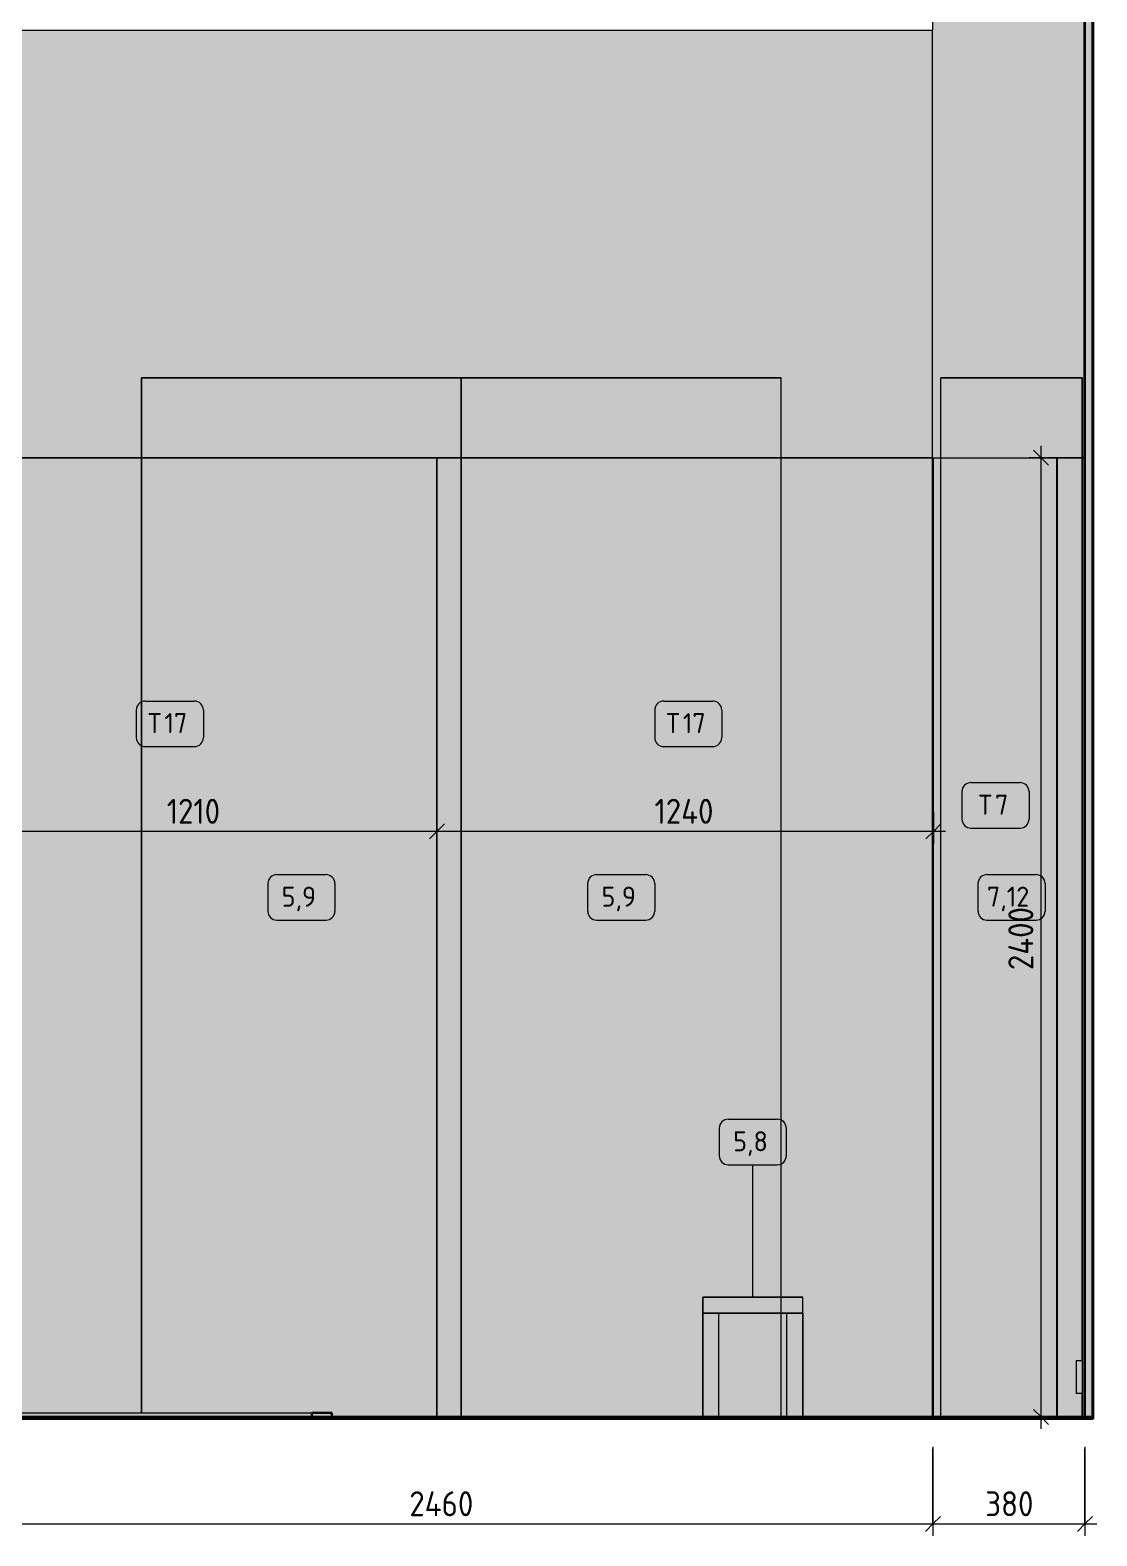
# Model space of a CAD drawing. Header units: millimetres. Extents: x 855 to 80408, y -1987 to 27400.
# Drawn here: x 60706 to 63375, y 3902 to 7670 of the extents above; entities that cross this region are included whole.
import ezdxf

# ---------------------------------------------------------------- set-up
doc = ezdxf.new("R2010")
doc.units = ezdxf.units.MM
for name, color, linetype, lineweight in [('A-ANNO-DIMS', 7, 'Continuous', 9), ('A-ANNO-DIMS-25', 7, 'Continuous', 9), ('A-DETL', 7, 'Continuous', 9), ('A-FLOR', 7, 'Continuous', 9), ('A-WALL-PATT', 7, 'Continuous', 9), ('E-ELEC-EQPM', 7, 'Continuous', 9), ('I-FURN-IDEN', 7, 'Continuous', 9), ('I-WALL', 7, 'Continuous', 9)]:
    doc.layers.add(name, color=color, linetype=linetype, lineweight=lineweight)
for name, color, linetype, lineweight, true_color in [('A-FLOR-1', 7, 'Continuous', 9, 0x787878), ('A-FLOR-FNSH-1', 7, 'Continuous', 30, 0x3c3c3c), ('A-WALL-4', 7, 'Continuous', 30, 0x3c3c3c), ('A-WALL-5', 7, 'Continuous', 40, 0x3c3c3c), ('A-WALL-FNSH-3', 7, 'Continuous', 30, 0x3c3c3c), ('A-WALL-FNSH-4', 251, 'Continuous', 30, 0x505050), ('I-FURN-10', 7, 'Continuous', 9, 0xa7a7a7), ('I-FURN-106', 7, 'Continuous', 9, 0xbababa), ('I-FURN-107', 7, 'Continuous', 9, 0x9f9f9f), ('I-FURN-12', 7, 'Continuous', 9, 0xdddddd), ('I-FURN-13', 7, 'Continuous', 9, 0xc3c3c3), ('I-FURN-14', 7, 'Continuous', 9, 0xa6a6a6), ('I-FURN-15', 7, 'Continuous', 9, 0xb8b8b8), ('I-FURN-16', 7, 'Continuous', 9, 0xaeaeae), ('I-FURN-17', 7, 'Continuous', 9, 0x9a9a9a), ('I-FURN-18', 7, 'Continuous', 9, 0x919191), ('I-FURN-3', 7, 'Continuous', 9, 0xacacac), ('I-FURN-4', 7, 'Continuous', 9, 0xc0c0c0), ('I-FURN-5', 7, 'Continuous', 9, 0x949494), ('I-FURN-6', 7, 'Continuous', 9, 0x9e9e9e), ('I-FURN-7', 7, 'Continuous', 9, 0x8d8d8d), ('I-FURN-8', 7, 'Continuous', 9, 0xd1d1d1), ('I-FURN-9', 7, 'Continuous', 9, 0xd3d3d3), ('I-WALL-1', 7, 'Continuous', 9, 0x787878)]:
    doc.layers.add(name, color=color, linetype=linetype, lineweight=lineweight, true_color=true_color)
doc.layers.add('I-FURN-104', color=7, linetype='Continuous', lineweight=9, true_color=0x7f7f7f, transparency=0.7)
doc.layers.add('I-FURN-2', color=7, linetype='Continuous', lineweight=9, true_color=0xfbfbfb, transparency=0.7)
doc.styles.add('GOST Common_6', font='GOST_Common.ttf', dxfattribs={"height": 50})
doc.styles.add('ISOCPEUR_2', font='isocpeur.ttf', dxfattribs={"width": 0.9, "height": 62.5})
doc.dimstyles.new('ISO-2_5_0_9К_БОЛЬШОЙ_1', dxfattribs={"dimscale": 304.8, "dimtxt": 62.248823, "dimasz": 0.123031, "dimexe": 0.098425, "dimexo": 0.246063, "dimgap": 0, "dimtad": 1, "dimdec": 0, "dimrnd": 10, "dimzin": 0, "dimdsep": 46, "dimtxsty": 'ISOCPEUR_2', "dimblk1": 'OBLIQUE', "dimblk2": 'OBLIQUE', "dimsah": 1, "dimcen": 0.09, "dimdle": 0.098425, "dimazin": 0, "dimtfac": 1, "dimtdec": 4, "dimtix": 1, "dimtmove": 0, "dimatfit": 3, "dimfxl": 1, "dimtvp": 1, "dimtolj": 1, "dimtzin": 0, "dimarcsym": 2})

# ---------------------------------------------------------------- blocks, each defined once
blk = doc.blocks.new('Стол базовый прямоугольный - 5_8-V45-Развертка 2_19-3')
at = {"layer": 'I-FURN-3'}
for p, q in [((-43105.7, 4500), (-43355.7, 4500)), ((-43355.7, 4500), (-43355.7, 4460)), ((-43105.7, 4460), (-43105.7, 4500)), ((-43355.7, 4460), (-43355.7, 4200)), ((-43355.7, 4460), (-43355.7, 4200)), ((-43315.7, 4460), (-43145.7, 4460)), ((-43315.7, 4200), (-43315.7, 4460)), ((-43315.7, 4200), (-43315.7, 4460)), ((-43145.7, 4200), (-43145.7, 4460)), ((-43145.7, 4200), (-43145.7, 4460)), ((-43105.7, 4460), (-43105.7, 4200)), ((-43105.7, 4460), (-43105.7, 4200)), ((-43355.7, 4200), (-43315.7, 4200)), ((-43145.7, 4200), (-43105.7, 4200))]:
    blk.add_line(p, q, dxfattribs=at)
at = {"layer": 'I-FURN-4'}
for p, q in [((-43355.7, 4500), (-43105.7, 4500)), ((-43355.7, 4460), (-43355.7, 4500)), ((-43105.7, 4460), (-43105.7, 4500)), ((-43105.7, 4460), (-43355.7, 4460)), ((-43355.7, 4460), (-43315.7, 4460)), ((-43355.7, 4200), (-43355.7, 4460)), ((-43315.7, 4200), (-43315.7, 4460)), ((-43145.7, 4460), (-43105.7, 4460)), ((-43145.7, 4200), (-43145.7, 4460)), ((-43105.7, 4200), (-43105.7, 4460)), ((-43315.7, 4200), (-43355.7, 4200)), ((-43105.7, 4200), (-43145.7, 4200))]:
    blk.add_line(p, q, dxfattribs=at)
at = {"layer": 'I-FURN-5'}
for p, q in [((-43355.7, 4460), (-43315.7, 4460)), ((-43315.7, 4460), (-43355.7, 4460)), ((-43145.7, 4460), (-43105.7, 4460)), ((-43105.7, 4460), (-43145.7, 4460))]:
    blk.add_line(p, q, dxfattribs=at)
at = {"layer": 'I-FURN-6'}
for p, q in [((-43315.7, 4460), (-43355.7, 4460)), ((-43355.7, 4460), (-43315.7, 4460)), ((-43355.7, 4200), (-43355.7, 4460)), ((-43315.7, 4200), (-43315.7, 4460)), ((-43105.7, 4460), (-43145.7, 4460)), ((-43145.7, 4460), (-43105.7, 4460)), ((-43145.7, 4200), (-43145.7, 4460)), ((-43105.7, 4200), (-43105.7, 4460))]:
    blk.add_line(p, q, dxfattribs=at)
blk = doc.blocks.new('Рамки - Рамка х1-25282438-Развертка 2_19-3')
at = {"layer": 'E-ELEC-EQPM'}
for p, q in [((-42422.1, 4341), (-42407.1, 4341)), ((-42422.1, 4341), (-42422.1, 4259)), ((-42407.1, 4341), (-42407.1, 4259)), ((-42407.1, 4259), (-42422.1, 4259))]:
    blk.add_line(p, q, dxfattribs=at)
blk = doc.blocks.new('Мат в спортивном зале - Т5-31174681-Развертка 2_19-3')
at = {"layer": 'I-FURN-104'}
blk.add_hatch(color=256, dxfattribs=at).paths.add_polyline_path([(-42401, 4200), (-42400, 4200), (-42400, 6600), (-42401, 6600), (-42401, 4262.6)])
at = {"layer": 'I-FURN-3'}
for p in [(-42401, 6600), (-42470, 4200)]:
    blk.add_line(p, (-42470, 6600), dxfattribs=at)
at = {"layer": 'I-FURN-4'}
for p, q in [((-42470, 6600), (-42400, 6600)), ((-42470, 4200), (-42470, 6600)), ((-42400, 6600), (-42400, 4200)), ((-42400, 4200), (-42470, 4200))]:
    blk.add_line(p, q, dxfattribs=at)
at = {"layer": 'I-FURN-6'}
blk.add_line((-42470, 4200), (-42401, 4200), dxfattribs=at)
blk = doc.blocks.new('Мат в спортивном зале - Т5-V47-Развертка 2_19-3')
at = {"layer": 'I-FURN-104'}
blk.add_hatch(color=256, dxfattribs=at).paths.add_polyline_path([(-42401, 4200), (-42401, 6600), (-42407.1, 6600), (-42407.1, 4200)])
at = {"layer": 'I-FURN-14'}
blk.add_line((-42407.1, 6600), (-42468.7, 6600), dxfattribs=at)
at = {"layer": 'I-FURN-17'}
for p, q in [((-42468.7, 6600), (-42470, 6600)), ((-42470, 4200), (-42470, 6600)), ((-42468.7, 4200), (-42407.1, 4200))]:
    blk.add_line(p, q, dxfattribs=at)
at = {"layer": 'I-FURN-18'}
blk.add_line((-42470, 4200), (-42468.7, 4200), dxfattribs=at)
at = {"layer": 'I-FURN-3'}
for p, q in [((-42470, 6600), (-42401, 6600)), ((-42470, 4200), (-42470, 6600))]:
    blk.add_line(p, q, dxfattribs=at)
at = {"layer": 'I-FURN-5'}
blk.add_line((-42407.1, 4200), (-42401, 4200), dxfattribs=at)
at = {"layer": 'I-FURN-6'}
for p, q in [((-42401, 6600), (-42407.1, 6600)), ((-42401, 4200), (-42470, 4200))]:
    blk.add_line(p, q, dxfattribs=at)
blk = doc.blocks.new('Мат в спортивном зале - Т7-31175716-Развертка 2_19-3')
at = {"layer": 'I-FURN-104'}
for points in [[(-42760, 4200), (-42760, 6600), (-42778.7, 6600), (-42778.7, 4200)], [(-42757.6, 4200), (-42470, 4200), (-42470, 6600), (-42760, 6600), (-42760, 4200)], [(-42470, 4200), (-42468.7, 4200), (-42468.7, 6600), (-42470, 6600), (-42470, 4262.6)]]:
    blk.add_hatch(color=256, dxfattribs=at).paths.add_polyline_path(points)
at = {"layer": 'I-FURN-12'}
blk.add_line((-42474.2, 4200), (-42760, 4200), dxfattribs=at)
at = {"layer": 'I-FURN-14'}
for p in [(-42470, 6600), (-42468.7, 4200)]:
    blk.add_line(p, (-42468.7, 6600), dxfattribs=at)
at = {"layer": 'I-FURN-15'}
blk.add_line((-42470, 4200), (-42474.2, 4200), dxfattribs=at)
at = {"layer": 'I-FURN-17'}
blk.add_line((-42468.7, 4200), (-42470, 4200), dxfattribs=at)
at = {"layer": 'I-FURN-4'}
for p, q in [((-42778.7, 6600), (-42760, 6600)), ((-42778.7, 4200), (-42778.7, 6600))]:
    blk.add_line(p, q, dxfattribs=at)
at = {"layer": 'I-FURN-8'}
for p, q in [((-42760, 6600), (-42470, 6600)), ((-42760, 4200), (-42778.7, 4200))]:
    blk.add_line(p, q, dxfattribs=at)
blk = doc.blocks.new('Мат в спортивном зале - Т17-31179392-Развертка 2_19-3')
at = {"layer": 'I-FURN-104'}
h = blk.add_hatch(color=256, dxfattribs=at)
h.paths.add_polyline_path([(-43960, 4200), (-43355.7, 4200), (-43355.7, 4500), (-43160, 4500), (-43160, 6600), (-44021, 6600), (-44021, 4200)])
h.paths.add_polyline_path([(-43160, 4200), (-43160, 4460), (-43315.7, 4460), (-43315.7, 4200)])
h = blk.add_hatch(color=256, dxfattribs=at)
h.paths.add_polyline_path([(-43105.7, 4200), (-42781, 4200), (-42781, 6600), (-43160, 6600), (-43160, 4500), (-43105.7, 4500), (-43105.7, 4460)])
h.paths.add_polyline_path([(-43160, 4200), (-43145.7, 4200), (-43145.7, 4460), (-43160, 4460)])
for points in [[(-43315.7, 4460), (-43160, 4460), (-43160, 4500), (-43355.7, 4500), (-43355.7, 4460)], [(-43105.7, 4460), (-43105.7, 4500), (-43160, 4500), (-43160, 4460), (-43135.4, 4460)], [(-43315.7, 4200), (-43315.7, 4460), (-43355.7, 4460), (-43355.7, 4200)], [(-43145.7, 4200), (-43105.7, 4200), (-43105.7, 4460), (-43145.7, 4460)]]:
    blk.add_hatch(color=256, dxfattribs=at).paths.add_polyline_path(points)
at = {"layer": 'I-FURN-10'}
blk.add_line((-43355.7, 4200), (-43315.7, 4200), dxfattribs=at)
at = {"layer": 'I-FURN-106'}
blk.add_line((-44021, 4200), (-44021, 6600), dxfattribs=at)
at = {"layer": 'I-FURN-107'}
blk.add_line((-43145.7, 4200), (-43135.4, 4200), dxfattribs=at)
at = {"layer": 'I-FURN-12'}
for p, q in [((-43355.7, 4200), (-44021, 4200)), ((-43160, 4200), (-43315.7, 4200))]:
    blk.add_line(p, q, dxfattribs=at)
at = {"layer": 'I-FURN-13'}
for p, q in [((-43160, 6600), (-44021, 6600)), ((-43160, 4200), (-43145.7, 4200))]:
    blk.add_line(p, q, dxfattribs=at)
at = {"layer": 'I-FURN-14'}
blk.add_line((-43135.4, 4200), (-43145.7, 4200), dxfattribs=at)
at = {"layer": 'I-FURN-3'}
for p, q in [((-42781, 6600), (-43160, 6600)), ((-43315.7, 4200), (-43355.7, 4200))]:
    blk.add_line(p, q, dxfattribs=at)
at = {"layer": 'I-FURN-4'}
blk.add_line((-43160, 6600), (-42781, 6600), dxfattribs=at)
at = {"layer": 'I-FURN-6'}
for p in [(-42781, 6600), (-43105.7, 4200)]:
    blk.add_line(p, (-42781, 4200), dxfattribs=at)
at = {"layer": 'I-FURN-7'}
blk.add_line((-43135.4, 4200), (-43105.7, 4200), dxfattribs=at)
at = {"layer": 'I-FURN-8'}
for p, q in [((-44021, 6600), (-43160, 6600)), ((-44021, 4200), (-44021, 6600)), ((-43145.7, 4200), (-43160, 4200))]:
    blk.add_line(p, q, dxfattribs=at)
at = {"layer": 'I-FURN-9'}
for p, q in [((-44021, 4200), (-43355.7, 4200)), ((-43315.7, 4200), (-43160, 4200))]:
    blk.add_line(p, q, dxfattribs=at)
blk = doc.blocks.new('Мат в спортивном зале - Т17-V61-Развертка 2_19-3')
at = {"layer": 'I-FURN-104'}
for points in [[(-44780.7, 4210), (-44760, 4210), (-44760, 6600), (-45261, 6600), (-45261, 6300), (-45235.7, 6300), (-45235.7, 4210)], [(-44283.6, 4200), (-44021, 4200), (-44021, 6600), (-44760, 6600), (-44760, 4210), (-44283.6, 4210)], [(-45261, 4210), (-45235.7, 4210), (-45235.7, 6300), (-45261, 6300), (-45261, 5280.2)]]:
    blk.add_hatch(color=256, dxfattribs=at).paths.add_polyline_path(points)
at = {"layer": 'I-FURN-106'}
blk.add_line((-44021, 6600), (-44021, 4200), dxfattribs=at)
at = {"layer": 'I-FURN-13'}
blk.add_line((-44021, 6600), (-44760, 6600), dxfattribs=at)
at = {"layer": 'I-FURN-3'}
for p in [(-44760, 6600), (-45261, 4210)]:
    blk.add_line(p, (-45261, 6600), dxfattribs=at)
at = {"layer": 'I-FURN-4'}
for p, q in [((-45261, 6600), (-44760, 6600)), ((-45261, 4210), (-45261, 6600))]:
    blk.add_line(p, q, dxfattribs=at)
at = {"layer": 'I-FURN-8'}
for p in [(-44760, 6600), (-44021, 4200)]:
    blk.add_line(p, (-44021, 6600), dxfattribs=at)
blk = doc.blocks.new('DIMBLOCK26-Развертка 2_19-3')
at = {"layer": 'A-ANNO-DIMS-25'}
for p, q in [((60509, 4125), (60509, 3902.4)), ((60509, 3932.4), (60509, 4120)), ((62964.7, 4125), (62964.7, 3902.4)), ((62964.7, 3932.4), (62964.7, 4120)), ((60509, 3932.4), (62964.7, 3932.4))]:
    blk.add_line(p, q, dxfattribs=at)
at = {"layer": 'A-ANNO-DIMS-25', "lineweight": 20}
for p, q in [((60509, 3932.4), (60490.2, 3913.6)), ((60509, 3932.4), (60527.7, 3951.1)), ((62964.7, 3932.4), (62945.9, 3913.6)), ((62964.7, 3932.4), (62983.4, 3951.1))]:
    blk.add_line(p, q, dxfattribs=at)
at = {"layer": 'A-ANNO-DIMS-25', "color": 0, "insert": (61654.8, 4014), "char_height": 62.5, "width": 196.802, "attachment_point": 1, "line_spacing_factor": 1.149209, "style": 'ISOCPEUR_2'}
blk.add_mtext('2460', dxfattribs=at)
blk = doc.blocks.new('_Oblique')
at = {"color": 0, "linetype": 'ByBlock', "lineweight": -2}
blk.add_line((-0.5, -0.5), (0.5, 0.5), dxfattribs=at)
blk = doc.blocks.new('DIMBLOCK27-Развертка 2_19-3')
at = {"layer": 'A-ANNO-DIMS-25'}
for p, q in [((62964.7, 4125), (62964.7, 3902.4)), ((62964.7, 3932.4), (62964.7, 4120)), ((63344.7, 4125), (63344.7, 3902.4)), ((63344.7, 3932.4), (63344.7, 4120)), ((62964.7, 3932.4), (63374.7, 3932.4))]:
    blk.add_line(p, q, dxfattribs=at)
at = {"layer": 'A-ANNO-DIMS-25', "lineweight": 20}
for p, q in [((62964.7, 3932.4), (62945.9, 3913.6)), ((62964.7, 3932.4), (62983.4, 3951.1)), ((63344.7, 3932.4), (63325.9, 3913.6)), ((63344.7, 3932.4), (63363.4, 3951.1))]:
    blk.add_line(p, q, dxfattribs=at)
at = {"layer": 'A-ANNO-DIMS-25', "color": 0, "insert": (63095.4, 4014), "char_height": 62.5, "width": 142.215, "attachment_point": 1, "line_spacing_factor": 1.149209, "style": 'ISOCPEUR_2'}
blk.add_mtext('380', dxfattribs=at)
blk = doc.blocks.new('Марка_Мебель - В прямоуг_Balcon_Марка-25523697-Развертка 2_19-3')
at = {"layer": 'I-FURN-IDEN'}
for p, q in [((-65321.4, 5556.9), (-65198.6, 5556.9)), ((-65343.9, 5534.4), (-65343.9, 5465.4)), ((-65176.1, 5534.4), (-65176.1, 5465.6)), ((-65321.5, 5443.1), (-65198.6, 5443.1))]:
    blk.add_line(p, q, dxfattribs=at)
for centre, radius, start, end in [((-65321.4, 5534.4), 22.5, 90, 180), ((-65198.6, 5534.4), 22.5, 0, 90), ((-65321.5, 5465.4), 22.3, 180, 270), ((-65198.6, 5465.6), 22.5, 270, 0)]:
    blk.add_arc(centre, radius, start, end, dxfattribs=at)
blk = doc.blocks.new('DIMBLOCK60-Развертка 2_19-3')
at = {"layer": 'A-ANNO-DIMS-25'}
for p, q in [((61723.7, 5713.4), (61723.7, 5634.9)), ((61723.7, 5664.9), (61723.7, 5713.4)), ((62966, 5713.4), (62966, 5634.9)), ((62966, 5664.9), (62966, 5713.4)), ((62996, 5664.9), (61723.7, 5664.9))]:
    blk.add_line(p, q, dxfattribs=at)
at = {"layer": 'A-ANNO-DIMS-25', "lineweight": 20}
for p, q in [((61723.7, 5664.9), (61704.9, 5646.2)), ((61723.7, 5664.9), (61742.4, 5683.7)), ((62966, 5664.9), (62947.2, 5646.2)), ((62966, 5664.9), (62984.7, 5683.7))]:
    blk.add_line(p, q, dxfattribs=at)
at = {"layer": 'A-ANNO-DIMS-25', "color": 0, "insert": (62268.2, 5746.6), "char_height": 62.5, "width": 183.873, "attachment_point": 1, "line_spacing_factor": 1.149209, "style": 'ISOCPEUR_2'}
blk.add_mtext('1240', dxfattribs=at)
blk = doc.blocks.new('DIMBLOCK61-Развертка 2_19-3')
at = {"layer": 'A-ANNO-DIMS-25'}
for p, q in [((60509, 5713.4), (60509, 5634.9)), ((60509, 5664.9), (60509, 5713.4)), ((61723.7, 5713.4), (61723.7, 5634.9)), ((61723.7, 5664.9), (61723.7, 5713.4)), ((61723.7, 5664.9), (60479, 5664.9))]:
    blk.add_line(p, q, dxfattribs=at)
at = {"layer": 'A-ANNO-DIMS-25', "lineweight": 20}
for p, q in [((60509, 5664.9), (60490.2, 5646.2)), ((60509, 5664.9), (60527.7, 5683.7)), ((61723.7, 5664.9), (61704.9, 5646.2)), ((61723.7, 5664.9), (61742.4, 5683.7))]:
    blk.add_line(p, q, dxfattribs=at)
at = {"layer": 'A-ANNO-DIMS-25', "color": 0, "insert": (61048.1, 5746.6), "char_height": 62.5, "width": 163.762, "attachment_point": 1, "line_spacing_factor": 1.149209, "style": 'ISOCPEUR_2'}
blk.add_mtext('1210', dxfattribs=at)
blk = doc.blocks.new('DIMBLOCK62-Развертка 2_19-3')
at = {"layer": 'A-ANNO-DIMS-25'}
for p, q in [((63283.4, 6600), (63204.9, 6600)), ((63234.9, 4170), (63234.9, 6630)), ((63234.9, 6600), (63283.4, 6600)), ((63283.4, 4200), (63204.9, 4200)), ((63234.9, 4200), (63283.4, 4200))]:
    blk.add_line(p, q, dxfattribs=at)
at = {"layer": 'A-ANNO-DIMS-25', "lineweight": 20}
for p, q in [((63234.9, 6600), (63216.1, 6618.7)), ((63234.9, 6600), (63253.6, 6581.2)), ((63234.9, 4200), (63216.1, 4218.7)), ((63234.9, 4200), (63253.6, 4181.2))]:
    blk.add_line(p, q, dxfattribs=at)
at = {"layer": 'A-ANNO-DIMS-25', "color": 0, "insert": (63153.2, 5318), "char_height": 62.5, "width": 196.802, "attachment_point": 1, "rotation": 90, "line_spacing_factor": 1.149209, "style": 'ISOCPEUR_2'}
blk.add_mtext('2400', dxfattribs=at)

msp = doc.modelspace()

# ---------------------------------------------------------------- hatches: boundary and pattern name
at = {"layer": 'A-FLOR'}
msp.add_hatch(color=256, dxfattribs=at).paths.add_polyline_path([(59134, 4200), (61411, 4200), (61411, 4210), (41154.7, 4210), (41154.7, 4200), (59084, 4200)])
at = {"layer": 'A-FLOR-1'}
msp.add_hatch(color=256, dxfattribs=at).paths.add_polyline_path([(63276, 4195), (63364.7, 4195), (63364.7, 4200), (39184.7, 4200), (39185, 4195), (63274.7, 4195)])
h = msp.add_hatch(color=256, dxfattribs=at)
h.paths.add_polyline_path([(61411, 4200), (61461, 4200), (61461, 4210), (61411, 4210)])
h.paths.add_polyline_path([(41154.7, 4200), (41154.7, 4210), (41104.7, 4210), (41104.7, 4200)])
at = {"layer": 'A-WALL-PATT'}
h = msp.add_hatch(color=256, dxfattribs=at)
h.paths.add_polyline_path([(62964.7, 4200), (62964.7, 7670), (62963.7, 7670), (62963.7, 4200)])
h.paths.add_polyline_path([(62964.1, 8320), (62964.7, 8320), (62964.5, 11800), (62963.7, 11800), (62963.7, 8320)])
h.paths.add_polyline_path([(62963.7, 11810), (62964.7, 11810), (62964.7, 12878.3), (62963.7, 12878.3), (62963.7, 12520)])
h = msp.add_hatch(color=256, dxfattribs=at)
h.paths.add_polyline_path([(62966, 4200), (62966, 6600), (62984.7, 6600), (62984.7, 6800), (63337.5, 6800), (63337.5, 6600), (63343.7, 6600), (63343.7, 11700), (62984.7, 11700), (62984.7, 11800), (62964.7, 11800), (62964.7, 4200)])
h.paths.add_polyline_path([(62982.8, 11810), (62984.7, 11810), (62984.7, 12869.5), (62964.7, 12869.5), (62964.7, 11810), (62979.4, 11810)])
h = msp.add_hatch(color=256, dxfattribs=at)
h.paths.add_polyline_path([(60483.7, 6300), (60483.7, 6600), (60984.7, 6600), (60984.7, 6800), (62584.7, 6800), (62584.7, 6600), (62963.7, 6600), (62963.7, 7670), (57605.7, 7670), (57605.7, 7311.3), (57884.3, 7311.3), (57884.3, 6600), (59084, 6600), (59084, 6300), (60342.3, 6300)])
h.paths.add_polyline_path([(57605.7, 8320), (62963.7, 8320), (62963.7, 11700), (57605.7, 11700), (57605.7, 8399.3)])
at = {"layer": 'I-FURN-2'}
for points in [[(61784.7, 6600), (61784.7, 6800), (60984.7, 6800), (60984.7, 6600), (61723.7, 6600)], [(62584.7, 6600), (62584.7, 6800), (61784.7, 6800), (61784.7, 6600), (61853.6, 6600)], [(63228.8, 6600), (63337.5, 6600), (63337.5, 6800), (62984.7, 6800), (62984.7, 6600)], [(63337.5, 4200), (63337.5, 4259), (63322.5, 4259), (63322.5, 4341), (63337.5, 4341), (63337.5, 6600), (63276, 6600), (63276, 4200), (63322.5, 4200)], [(63337.5, 4259), (63337.5, 4341), (63322.5, 4341), (63322.5, 4259)]]:
    msp.add_hatch(color=256, dxfattribs=at).paths.add_polyline_path(points)
at = {"layer": 'I-WALL-1'}
h = msp.add_hatch(dxfattribs=at)
h.set_pattern_fill('FP_16', color=256, style=0, pattern_type=2)
h.set_pattern_definition([(0, (105744.6715, 0), (30.48, 7.62), [2.515, -20.345, 2.515, -20.345, -121.92]), (0, (105744.6715, 0), (30.48, 7.62), [-45.72, 2.515, -43.205, 2.515, -20.345, -53.34]), (0, (105744.6715, 0), (30.48, 7.62), [-114.3, 2.515, -12.725, 2.515, -35.585]), (120, (105756.1015, 3.81), (-21.8391136, 22.5864543), [2.515, -20.345, 2.515, -20.345, -121.92]), (120, (105756.1015, 3.81), (-21.8391136, 22.5864543), [-45.72, 2.515, -43.205, 2.515, -20.345, -53.34]), (120, (105756.1015, 3.81), (-21.8391136, 22.5864543), [-114.3, 2.515, -12.725, 2.515, -35.585]), (240, (105759.9115, 19.05), (-8.6408864, -30.2064543), [2.515, -20.345, 2.515, -20.345, -121.92]), (240, (105759.9115, 19.05), (-8.6408864, -30.2064543), [-45.72, 2.515, -43.205, 2.515, -20.345, -53.34]), (240, (105759.9115, 19.05), (-8.6408864, -30.2064543), [-114.3, 2.515, -12.725, 2.515, -35.585])])
h.paths.add_polyline_path([(63364.7, 4200), (63364.7, 8400), (63344.7, 8400), (63344.7, 4200)])

# ---------------------------------------------------------------- linework, layer by layer
at = {"layer": 'A-DETL'}
for p, q in [((62964.7, 7670), (62964.7, 8320)), ((57605.7, 7670), (62964.7, 7670))]:
    msp.add_line(p, q, dxfattribs=at)
at = {"layer": 'A-FLOR'}
msp.add_line((41154.7, 4210), (61411, 4210), dxfattribs=at)
at = {"layer": 'A-FLOR-FNSH-1'}
for p, q in [((63364.9, 4195), (39184.5, 4195)), ((63343.7, 4200), (39204.7, 4200)), ((61461, 4210), (61411, 4210)), ((61411, 4210), (61411, 4200)), ((61461, 4200), (61461, 4210))]:
    msp.add_line(p, q, dxfattribs=at)
at = {"layer": 'A-WALL-4'}
msp.add_line((63344.7, 4200), (63364.7, 4200), dxfattribs=at)
at = {"layer": 'A-WALL-5'}
msp.add_line((63364.7, 8100), (63364.7, 4194.8), dxfattribs=at)
at = {"layer": 'A-WALL-FNSH-3'}
for p, q in [((63343.7, 11860), (63343.7, 4200)), ((63344.7, 4200), (63344.7, 11860))]:
    msp.add_line(p, q, dxfattribs=at)
at = {"layer": 'A-WALL-FNSH-4'}
msp.add_line((63343.7, 4200), (63344.7, 4200), dxfattribs=at)
at = {"layer": 'I-FURN-10'}
msp.add_line((62389, 4200), (62429, 4200), dxfattribs=at)
at = {"layer": 'I-FURN-12'}
msp.add_line((61784.7, 6600), (61784.7, 6800), dxfattribs=at)
msp.add_line((61784.7, 6600), (61784.7, 6800), dxfattribs=at)
at = {"layer": 'I-FURN-13'}
for p, q in [((60984.7, 4210), (60984.7, 6600)), ((62584.7, 4500), (62584.7, 6600)), ((62584.7, 4200), (62584.7, 4460))]:
    msp.add_line(p, q, dxfattribs=at)
at = {"layer": 'I-FURN-14'}
for p, q in [((63337.5, 4341), (63337.5, 6600)), ((63337.5, 4200), (63337.5, 4259)), ((62984.7, 4200), (63274.7, 4200))]:
    msp.add_line(p, q, dxfattribs=at)
at = {"layer": 'I-FURN-15'}
msp.add_line((62984.7, 4200), (62984.7, 6600), dxfattribs=at)
at = {"layer": 'I-FURN-16'}
msp.add_line((62584.7, 4460), (62584.7, 4500), dxfattribs=at)
at = {"layer": 'I-FURN-17'}
msp.add_line((63276, 4200), (63337.5, 4200), dxfattribs=at)
at = {"layer": 'I-FURN-18'}
msp.add_line((63274.7, 4200), (63276, 4200), dxfattribs=at)
at = {"layer": 'I-FURN-3'}
for p, q in [((62584.7, 4460), (62584.7, 4500)), ((63274.7, 4200), (63270.4, 4200))]:
    msp.add_line(p, q, dxfattribs=at)
at = {"layer": 'I-FURN-4'}
for p, q in [((60984.7, 6800), (61784.7, 6800)), ((60984.7, 6800), (60984.7, 4210)), ((61784.7, 4200), (61784.7, 6800)), ((61784.7, 6800), (62584.7, 6800)), ((61784.7, 6800), (61784.7, 4200)), ((62584.7, 4500), (62584.7, 6800)), ((62984.7, 6800), (63337.5, 6800)), ((62984.7, 4200), (62984.7, 6800)), ((63337.5, 6800), (63337.5, 6600)), ((62584.7, 4200), (62584.7, 4460))]:
    msp.add_line(p, q, dxfattribs=at)
at = {"layer": 'I-FURN-5'}
msp.add_line((63337.5, 4200), (63274.7, 4200), dxfattribs=at)
at = {"layer": 'I-FURN-6'}
msp.add_line((63337.5, 6600), (63337.5, 4200), dxfattribs=at)
at = {"layer": 'I-FURN-8'}
for p, q in [((61784.7, 6800), (60984.7, 6800)), ((60984.7, 6600), (60984.7, 6800)), ((62584.7, 6800), (61784.7, 6800)), ((62584.7, 6600), (62584.7, 6800)), ((63337.5, 6800), (62984.7, 6800)), ((62984.7, 6600), (62984.7, 6800)), ((63337.5, 6600), (63337.5, 6800))]:
    msp.add_line(p, q, dxfattribs=at)
at = {"layer": 'I-FURN-9'}
for p, q in [((61784.7, 4200), (61784.7, 6600)), ((61784.7, 4200), (61784.7, 6600)), ((61723.7, 4200), (61784.7, 4200)), ((61784.7, 4200), (62389, 4200)), ((62429, 4200), (62584.7, 4200))]:
    msp.add_line(p, q, dxfattribs=at)
at = {"layer": 'I-FURN-IDEN'}
msp.add_line((62514, 4500), (62514, 4831), dxfattribs=at)
at = {"layer": 'I-WALL'}
msp.add_line((62963.7, 4200), (62963.7, 7670), dxfattribs=at)

# ---------------------------------------------------------------- block references
at = {"layer": 'E-ELEC-EQPM'}
msp.add_blockref('Рамки - Рамка х1-25282438-Развертка 2_19-3', (105744.7, 0), dxfattribs=at)
at = {"layer": 'I-FURN-14'}
msp.add_blockref('Мат в спортивном зале - Т7-31175716-Развертка 2_19-3', (105744.7, 0), dxfattribs=at)
at = {"layer": 'I-FURN-3'}
for name in ['Мат в спортивном зале - Т5-V47-Развертка 2_19-3', 'Стол базовый прямоугольный - 5_8-V45-Развертка 2_19-3']:
    msp.add_blockref(name, (105744.7, 0), dxfattribs=at)
at = {"layer": 'I-FURN-4'}
msp.add_blockref('Мат в спортивном зале - Т5-31174681-Развертка 2_19-3', (105744.7, 0), dxfattribs=at)
at = {"layer": 'I-FURN-8'}
for name in ['Мат в спортивном зале - Т17-V61-Развертка 2_19-3', 'Мат в спортивном зале - Т17-31179392-Развертка 2_19-3']:
    msp.add_blockref(name, (105744.7, 0), dxfattribs=at)
at = {"layer": 'I-FURN-IDEN'}
for p in [(126315.6, 434.3), (127612.4, 434.3), (128381, 230.2), (126644.7, 0), (127444.7, 0), (128421.1, 0), (127773.9, -612.1)]:
    msp.add_blockref('Марка_Мебель - В прямоуг_Balcon_Марка-25523697-Развертка 2_19-3', p, dxfattribs=at)

# ---------------------------------------------------------------- texts
at = {"layer": 'I-FURN-IDEN', "char_height": 50, "attachment_point": 1, "style": 'GOST Common_6'}
for s, insert, width in [('\\fGOST Common|b0|i0|c204|p34|;Т', (61000.6, 5961.1), 50.105), ('17', (61042, 5961.1), 74.156), ('\\fGOST Common|b0|i0|c204|p34|;Т', (62297.4, 5961.1), 50.105), ('17', (62338.8, 5961.1), 74.156), ('\\fGOST Common|b0|i0|c204|p34|;Т', (63078.5, 5756.9), 50.105), ('\\fGOST Common|b0|i0|c204|p34|;7', (63119.8, 5756.9), 44.093), ('5,9', (61335.4, 5526.8), 110.232), ('5,9', (62135.4, 5526.8), 110.232), ('7,12', (63099.5, 5526.8), 140.295), ('5,8', (62464.7, 4914.7), 110.232)]:
    msp.add_mtext(s, dxfattribs=dict(at, insert=insert, width=width))

# ---------------------------------------------------------------- dimensions: what is measured, and where the dimension line sits
at = {"layer": 'A-ANNO-DIMS'}
dim = msp.add_linear_dim(base=(63234.9, 6600), p1=(63208.4, 4200), p2=(63208.4, 6600), angle=90, dimstyle='ISO-2_5_0_9К_БОЛЬШОЙ_1', override={"dimpost": '<>', "dimfxl": 2400}, dxfattribs=at)
dim.commit()
dim.dimension.update_dxf_attribs({"geometry": 'DIMBLOCK62-Развертка 2_19-3', "text_midpoint": (63203.6, 5400)})
for base, p1, p2, override, picture, middle in [((60509, 5664.9), (61723.7, 5638.4), (60509, 5638.4), {"dimpost": '<>', "dimfxl": 1214.713086}, 'DIMBLOCK61-Развертка 2_19-3', (61116.3, 5696.2)), ((61723.7, 5664.9), (62966, 5638.4), (61723.7, 5638.4), {"dimpost": '<>', "dimfxl": 1242.300728}, 'DIMBLOCK60-Развертка 2_19-3', (62344.8, 5696.2)), ((62964.7, 3932.4), (60509, 4200), (62964.7, 4200), {"dimpost": '<>', "dimfxl": 2455.713086}, 'DIMBLOCK26-Развертка 2_19-3', (61736.8, 3963.6)), ((63344.7, 3932.4), (62964.7, 4200), (63344.7, 4200), {"dimpost": '<>', "dimfxl": 380}, 'DIMBLOCK27-Развертка 2_19-3', (63154.7, 3963.6))]:
    dim = msp.add_linear_dim(base=base, p1=p1, p2=p2, dimstyle='ISO-2_5_0_9К_БОЛЬШОЙ_1', override=override, dxfattribs=at)
    dim.commit()
    dim.dimension.update_dxf_attribs({"geometry": picture, "text_midpoint": middle})

doc.saveas('drawing.dxf')
